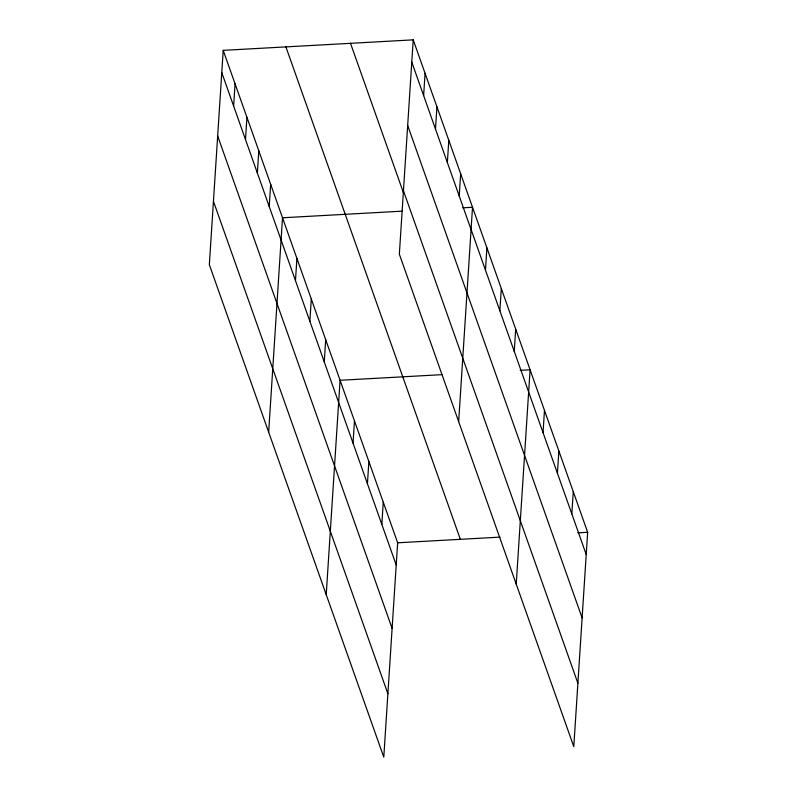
<?xml version="1.0" encoding="UTF-8"?>
<svg xmlns="http://www.w3.org/2000/svg" width="797" height="797" viewBox="0 0 797 797"><rect width="100%" height="100%" fill="white"/><g stroke="black" fill="none" stroke-linecap="round" stroke-linejoin="round"><path stroke-width="1.2" d="M223.21 50.36L209.342 264.714L383.785 757.15L397.653 542.797L223.21 50.36L413.215 39.85L587.658 532.286L573.79 746.64L399.347 254.203L413.215 39.85M233.631 106.071L235.065 83.844M245.496 139.555L246.931 117.328M257.361 173.039L258.796 150.812M269.217 206.523L270.661 184.296M268.659 432.143L282.517 217.78L402.365 211.155M295.468 280.634L296.912 258.407M309.864 321.261L311.298 299.034M324.259 361.888L325.694 339.661M326.222 594.642L340.08 380.289L442.544 374.62M353.041 443.142L354.476 420.916M367.427 483.769L368.872 461.543M381.823 524.396L383.257 502.17M423.635 95.56L425.07 73.334M435.501 129.044L436.935 106.818M447.356 162.538L448.801 140.312M459.221 196.022L460.656 173.796M458.664 421.633L472.521 207.28L462.688 207.818M485.473 270.133L486.917 247.907M499.868 310.76L501.303 288.534M514.254 351.387L515.699 329.161M516.227 584.141L530.085 369.778L520.252 370.326M543.046 432.632L544.481 410.405M557.432 473.259L558.866 451.032M571.828 513.886L573.262 491.659M397.653 542.797L500.108 537.128M577.815 532.834L587.658 532.286M411.77 62.076L586.213 554.513M407.675 125.478L582.119 617.914M403.451 190.802L577.895 683.238M350.511 43.317L403.68 193.422M285.904 46.893L460.347 539.33M221.775 72.587L396.219 565.023M217.671 135.988L392.114 628.425M213.447 201.312L387.89 693.749"/></g></svg>
